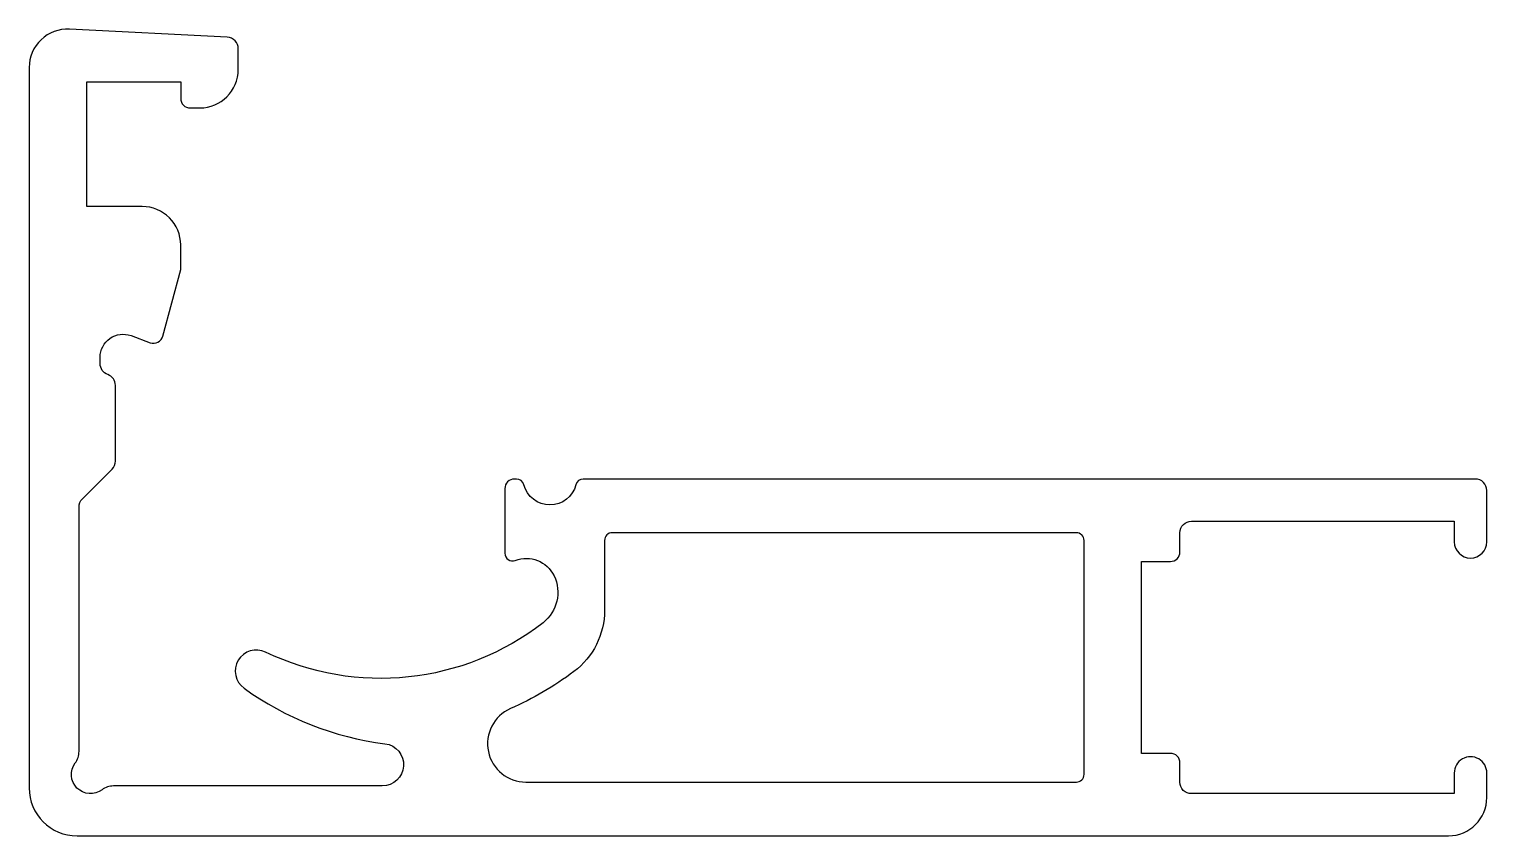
# Model space of a CAD drawing. Extents: x 762.4 to 800.4, y 302.7 to 323.7.
import ezdxf

# ---------------------------------------------------------------- set-up
doc = ezdxf.new("R2010")
doc.units = 0
doc.layers.get('0').update_dxf_attribs({"linetype": 'CONTINUOUS'})

msp = doc.modelspace()

# ---------------------------------------------------------------- linework, layer by layer
at = {"color": 7, "linetype": 'CONTINUOUS'}
for points in [[(763.634, 302.721), (799.384, 302.721, 0.413356), (800.384, 303.721), (800.384, 304.356, 1.002404), (799.534, 304.356), (799.534, 303.821), (792.684, 303.821, -0.429547), (792.384, 304.121), (792.384, 304.621, 0.414214), (792.134, 304.871), (791.384, 304.871), (791.384, 309.871), (792.134, 309.871, 0.414214), (792.384, 310.121), (792.384, 310.621, -0.412268), (792.684, 310.921), (799.534, 310.921), (799.534, 310.386, 1), (800.384, 310.386), (800.384, 311.721, 0.414214), (800.084, 312.021), (776.83, 312.021, 0.341999), (776.637, 311.871, -0.774597), (775.281, 311.871, 0.341999), (775.087, 312.021), (775.034, 312.021, 0.414214), (774.784, 311.771), (774.784, 310.085, 0.527556), (775.056, 309.898, -0.391014), (776.067, 309.501, -0.354044), (775.78, 308.276, -0.284921), (768.547, 307.51, 0.916331), (767.986, 306.569, 0.125297), (771.66, 305.123, -0.93907), (771.59, 304.021), (764.584, 304.021, 0.162278), (764.284, 303.921, -0.867295), (763.584, 304.621, 0.162278), (763.684, 304.921), (763.684, 311.292, -0.198912), (763.772, 311.504), (764.546, 312.278, 0.198912), (764.634, 312.49), (764.634, 314.459, 0.317837), (764.434, 314.742, -0.317837), (764.234, 315.024), (764.234, 315.193, -0.520567), (765.039, 315.757), (765.541, 315.574, 0.440011), (765.868, 315.745), (766.334, 317.484), (766.334, 318.121, 0.414214), (765.334, 319.121), (763.884, 319.121), (763.884, 322.371), (766.334, 322.371), (766.334, 321.941, 0.424565), (766.584, 321.691), (766.834, 321.691, 0.413367), (767.834, 322.691), (767.834, 323.236, 0.39951), (767.549, 323.536), (763.434, 323.744, 0.429072), (762.384, 322.745), (762.384, 303.971, 0.413551)], [(774.931, 306.037, 0.811492), (775.334, 304.121), (789.684, 304.121, 0.414214), (789.884, 304.321), (789.884, 310.421, 0.414214), (789.684, 310.621), (777.584, 310.621, 0.414214), (777.384, 310.421), (777.384, 308.603, -0.236199), (776.583, 307.002, -0.057124)]]:
    msp.add_lwpolyline(points, format="xyb", close=True, dxfattribs=at)

doc.saveas('drawing.dxf')
